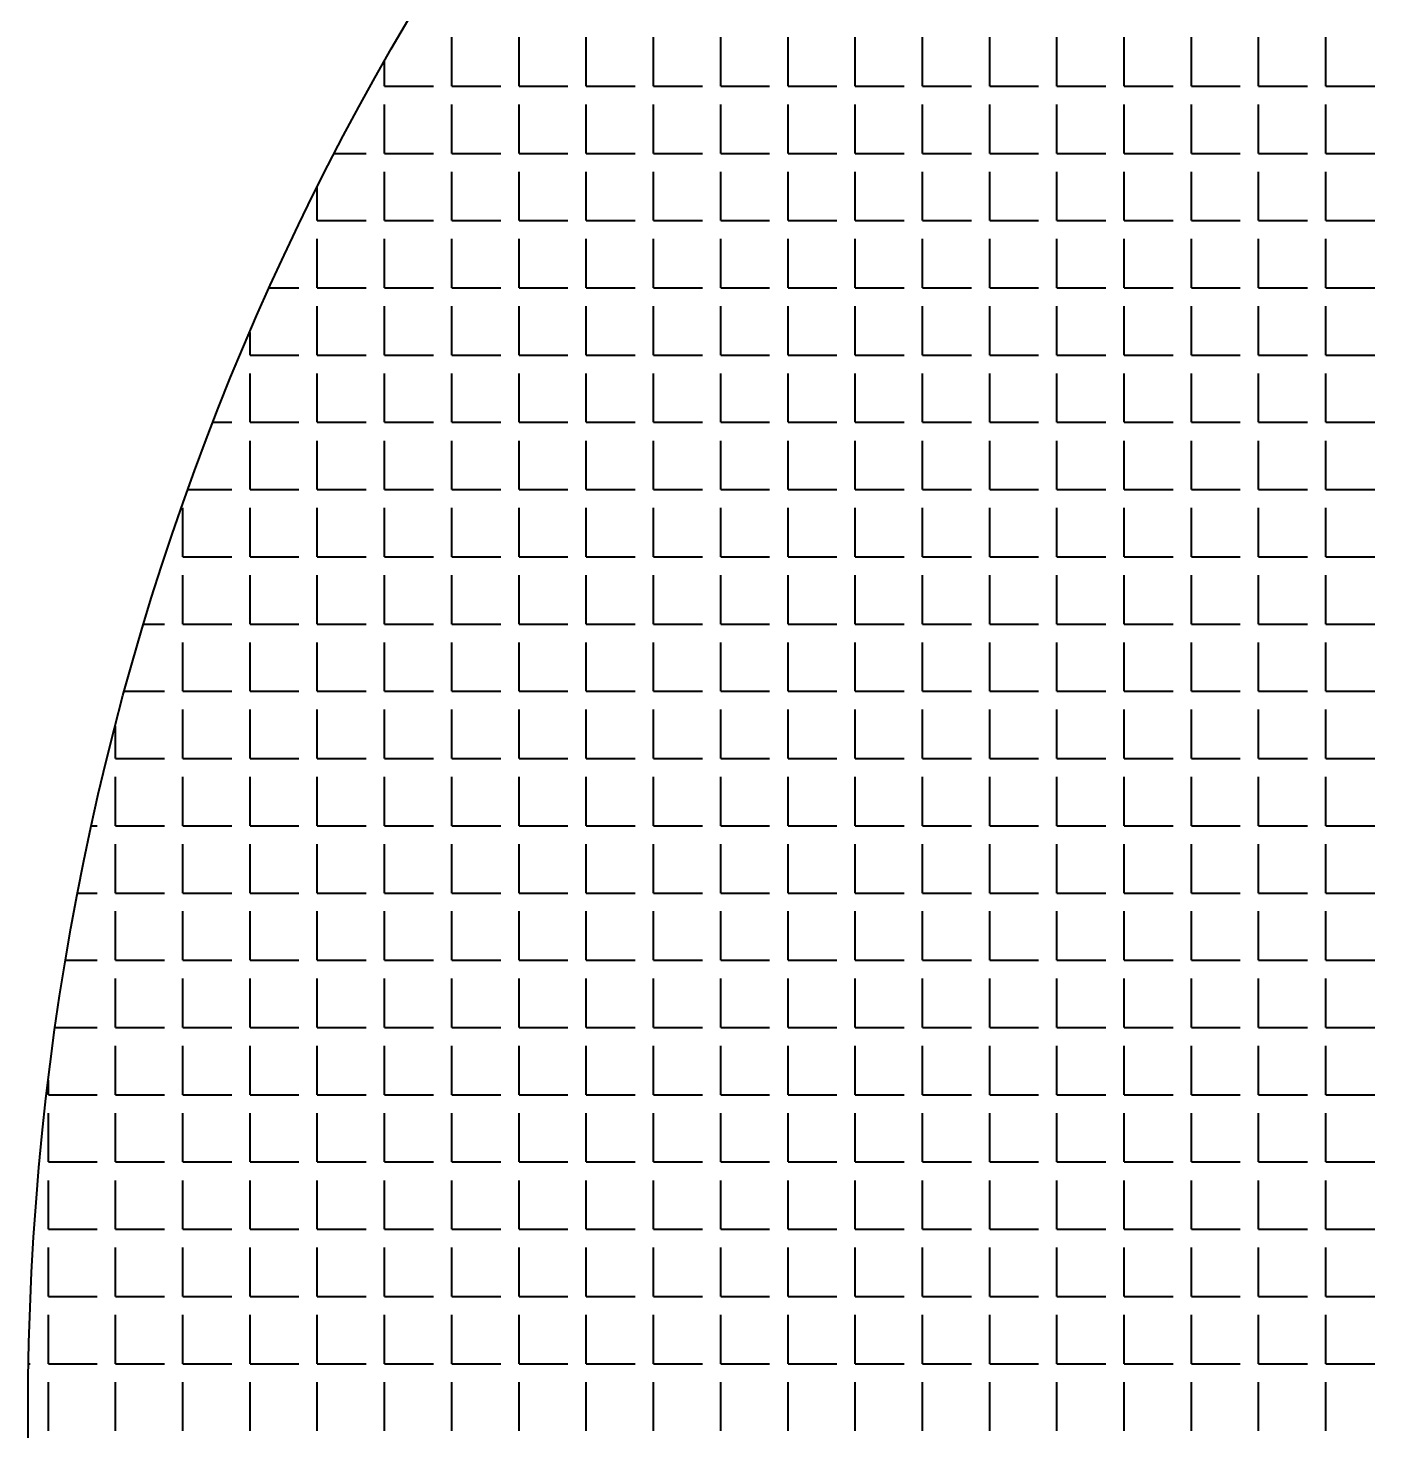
# Model space of a CAD drawing. Header units: millimetres. Extents: x 895788 to 1136524, y -21936 to 400945.
# Drawn here: x 929086.44 to 929103.05, y 271163.89 to 271181.07 of the extents above; entities that cross this region are included whole.
import ezdxf

# ---------------------------------------------------------------- set-up
doc = ezdxf.new("R2010")
doc.units = ezdxf.units.MM
doc.layers.add('GRANIT', color=10, linetype='Continuous', lineweight=30)

msp = doc.modelspace()

# ---------------------------------------------------------------- linework, layer by layer
at = {"layer": 'GRANIT', "color": 0, "linetype": 'Continuous', "lineweight": 40}
for p, q in [((929091.631, 271180.358), (929091.631, 271180.956)), ((929092.455, 271180.358), (929092.455, 271180.956)), ((929093.278, 271180.358), (929093.278, 271180.956)), ((929094.102, 271180.358), (929094.102, 271180.956)), ((929094.925, 271180.358), (929094.925, 271180.956)), ((929095.749, 271180.358), (929095.749, 271180.956)), ((929096.572, 271180.358), (929096.572, 271180.956)), ((929097.396, 271180.358), (929097.396, 271180.956)), ((929098.219, 271180.358), (929098.219, 271180.956)), ((929099.043, 271180.358), (929099.043, 271180.956)), ((929099.866, 271180.358), (929099.866, 271180.956)), ((929100.69, 271180.358), (929100.69, 271180.956)), ((929101.513, 271180.358), (929101.513, 271180.956)), ((929102.337, 271180.358), (929102.337, 271180.956)), ((929090.807, 271180.358), (929090.807, 271180.659)), ((929090.807, 271180.358), (929091.406, 271180.358)), ((929091.631, 271180.358), (929092.23, 271180.358)), ((929092.455, 271180.358), (929093.053, 271180.358)), ((929093.278, 271180.358), (929093.877, 271180.358)), ((929094.102, 271180.358), (929094.701, 271180.358)), ((929094.925, 271180.358), (929095.524, 271180.358)), ((929095.749, 271180.358), (929096.348, 271180.358)), ((929096.572, 271180.358), (929097.171, 271180.358)), ((929097.396, 271180.358), (929097.995, 271180.358)), ((929098.219, 271180.358), (929098.818, 271180.358)), ((929099.043, 271180.358), (929099.642, 271180.358)), ((929099.866, 271180.358), (929100.465, 271180.358)), ((929100.69, 271180.358), (929101.289, 271180.358)), ((929101.513, 271180.358), (929102.112, 271180.358)), ((929102.337, 271180.358), (929102.936, 271180.358)), ((929090.807, 271179.534), (929090.807, 271180.133)), ((929091.631, 271179.534), (929091.631, 271180.133)), ((929092.455, 271179.534), (929092.455, 271180.133)), ((929093.278, 271179.534), (929093.278, 271180.133)), ((929094.102, 271179.534), (929094.102, 271180.133)), ((929094.925, 271179.534), (929094.925, 271180.133)), ((929095.749, 271179.534), (929095.749, 271180.133)), ((929096.572, 271179.534), (929096.572, 271180.133)), ((929097.396, 271179.534), (929097.396, 271180.133)), ((929098.219, 271179.534), (929098.219, 271180.133)), ((929099.043, 271179.534), (929099.043, 271180.133)), ((929099.866, 271179.534), (929099.866, 271180.133)), ((929100.69, 271179.534), (929100.69, 271180.133)), ((929101.513, 271179.534), (929101.513, 271180.133)), ((929102.337, 271179.534), (929102.337, 271180.133)), ((929090.198, 271179.534), (929090.583, 271179.534)), ((929090.807, 271179.534), (929091.406, 271179.534)), ((929091.631, 271179.534), (929092.23, 271179.534)), ((929092.455, 271179.534), (929093.053, 271179.534)), ((929093.278, 271179.534), (929093.877, 271179.534)), ((929094.102, 271179.534), (929094.701, 271179.534)), ((929094.925, 271179.534), (929095.524, 271179.534)), ((929095.749, 271179.534), (929096.348, 271179.534)), ((929096.572, 271179.534), (929097.171, 271179.534)), ((929097.396, 271179.534), (929097.995, 271179.534)), ((929098.219, 271179.534), (929098.818, 271179.534)), ((929099.043, 271179.534), (929099.642, 271179.534)), ((929099.866, 271179.534), (929100.465, 271179.534)), ((929100.69, 271179.534), (929101.289, 271179.534)), ((929101.513, 271179.534), (929102.112, 271179.534)), ((929102.337, 271179.534), (929102.936, 271179.534)), ((929090.807, 271178.71), (929090.807, 271179.309)), ((929091.631, 271178.71), (929091.631, 271179.309)), ((929092.455, 271178.71), (929092.455, 271179.309)), ((929093.278, 271178.71), (929093.278, 271179.309)), ((929094.102, 271178.71), (929094.102, 271179.309)), ((929094.925, 271178.71), (929094.925, 271179.309)), ((929095.749, 271178.71), (929095.749, 271179.309)), ((929096.572, 271178.71), (929096.572, 271179.309)), ((929097.396, 271178.71), (929097.396, 271179.309)), ((929098.219, 271178.71), (929098.219, 271179.309)), ((929099.043, 271178.71), (929099.043, 271179.309)), ((929099.866, 271178.71), (929099.866, 271179.309)), ((929100.69, 271178.71), (929100.69, 271179.309)), ((929101.513, 271178.71), (929101.513, 271179.309)), ((929102.337, 271178.71), (929102.337, 271179.309)), ((929089.984, 271178.71), (929089.984, 271179.114)), ((929089.984, 271178.71), (929090.583, 271178.71)), ((929090.807, 271178.71), (929091.406, 271178.71)), ((929091.631, 271178.71), (929092.23, 271178.71)), ((929092.455, 271178.71), (929093.053, 271178.71)), ((929093.278, 271178.71), (929093.877, 271178.71)), ((929094.102, 271178.71), (929094.701, 271178.71)), ((929094.925, 271178.71), (929095.524, 271178.71)), ((929095.749, 271178.71), (929096.348, 271178.71)), ((929096.572, 271178.71), (929097.171, 271178.71)), ((929097.396, 271178.71), (929097.995, 271178.71)), ((929098.219, 271178.71), (929098.818, 271178.71)), ((929099.043, 271178.71), (929099.642, 271178.71)), ((929099.866, 271178.71), (929100.465, 271178.71)), ((929100.69, 271178.71), (929101.289, 271178.71)), ((929101.513, 271178.71), (929102.112, 271178.71)), ((929102.337, 271178.71), (929102.936, 271178.71)), ((929089.984, 271177.887), (929089.984, 271178.486)), ((929090.807, 271177.887), (929090.807, 271178.486)), ((929091.631, 271177.887), (929091.631, 271178.486)), ((929092.455, 271177.887), (929092.455, 271178.486)), ((929093.278, 271177.887), (929093.278, 271178.486)), ((929094.102, 271177.887), (929094.102, 271178.486)), ((929094.925, 271177.887), (929094.925, 271178.486)), ((929095.749, 271177.887), (929095.749, 271178.486)), ((929096.572, 271177.887), (929096.572, 271178.486)), ((929097.396, 271177.887), (929097.396, 271178.486)), ((929098.219, 271177.887), (929098.219, 271178.486)), ((929099.043, 271177.887), (929099.043, 271178.486)), ((929099.866, 271177.887), (929099.866, 271178.486)), ((929100.69, 271177.887), (929100.69, 271178.486)), ((929101.513, 271177.887), (929101.513, 271178.486)), ((929102.337, 271177.887), (929102.337, 271178.486)), ((929089.401, 271177.887), (929089.759, 271177.887)), ((929089.984, 271177.887), (929090.583, 271177.887)), ((929090.807, 271177.887), (929091.406, 271177.887)), ((929091.631, 271177.887), (929092.23, 271177.887)), ((929092.455, 271177.887), (929093.053, 271177.887)), ((929093.278, 271177.887), (929093.877, 271177.887)), ((929094.102, 271177.887), (929094.701, 271177.887)), ((929094.925, 271177.887), (929095.524, 271177.887)), ((929095.749, 271177.887), (929096.348, 271177.887)), ((929096.572, 271177.887), (929097.171, 271177.887)), ((929097.396, 271177.887), (929097.995, 271177.887)), ((929098.219, 271177.887), (929098.818, 271177.887)), ((929099.043, 271177.887), (929099.642, 271177.887)), ((929099.866, 271177.887), (929100.465, 271177.887)), ((929100.69, 271177.887), (929101.289, 271177.887)), ((929101.513, 271177.887), (929102.112, 271177.887)), ((929102.337, 271177.887), (929102.936, 271177.887)), ((929089.984, 271177.063), (929089.984, 271177.662)), ((929090.807, 271177.063), (929090.807, 271177.662)), ((929091.631, 271177.063), (929091.631, 271177.662)), ((929092.455, 271177.063), (929092.455, 271177.662)), ((929093.278, 271177.063), (929093.278, 271177.662)), ((929094.102, 271177.063), (929094.102, 271177.662)), ((929094.925, 271177.063), (929094.925, 271177.662)), ((929095.749, 271177.063), (929095.749, 271177.662)), ((929096.572, 271177.063), (929096.572, 271177.662)), ((929097.396, 271177.063), (929097.396, 271177.662)), ((929098.219, 271177.063), (929098.219, 271177.662)), ((929099.043, 271177.063), (929099.043, 271177.662)), ((929099.866, 271177.063), (929099.866, 271177.662)), ((929100.69, 271177.063), (929100.69, 271177.662)), ((929101.513, 271177.063), (929101.513, 271177.662)), ((929102.337, 271177.063), (929102.337, 271177.662)), ((929089.16, 271177.063), (929089.16, 271177.339)), ((929089.16, 271177.063), (929089.759, 271177.063)), ((929089.984, 271177.063), (929090.583, 271177.063)), ((929090.807, 271177.063), (929091.406, 271177.063)), ((929091.631, 271177.063), (929092.23, 271177.063)), ((929092.455, 271177.063), (929093.053, 271177.063)), ((929093.278, 271177.063), (929093.877, 271177.063)), ((929094.102, 271177.063), (929094.701, 271177.063)), ((929094.925, 271177.063), (929095.524, 271177.063)), ((929095.749, 271177.063), (929096.348, 271177.063)), ((929096.572, 271177.063), (929097.171, 271177.063)), ((929097.396, 271177.063), (929097.995, 271177.063)), ((929098.219, 271177.063), (929098.818, 271177.063)), ((929099.043, 271177.063), (929099.642, 271177.063)), ((929099.866, 271177.063), (929100.465, 271177.063)), ((929100.69, 271177.063), (929101.289, 271177.063)), ((929101.513, 271177.063), (929102.112, 271177.063)), ((929102.337, 271177.063), (929102.936, 271177.063)), ((929089.16, 271176.24), (929089.16, 271176.839)), ((929089.984, 271176.24), (929089.984, 271176.839)), ((929090.807, 271176.24), (929090.807, 271176.839)), ((929091.631, 271176.24), (929091.631, 271176.839)), ((929092.455, 271176.24), (929092.455, 271176.839)), ((929093.278, 271176.24), (929093.278, 271176.839)), ((929094.102, 271176.24), (929094.102, 271176.839)), ((929094.925, 271176.24), (929094.925, 271176.839)), ((929095.749, 271176.24), (929095.749, 271176.839)), ((929096.572, 271176.24), (929096.572, 271176.839)), ((929097.396, 271176.24), (929097.396, 271176.839)), ((929098.219, 271176.24), (929098.219, 271176.839)), ((929099.043, 271176.24), (929099.043, 271176.839)), ((929099.866, 271176.24), (929099.866, 271176.839)), ((929100.69, 271176.24), (929100.69, 271176.839)), ((929101.513, 271176.24), (929101.513, 271176.839)), ((929102.337, 271176.24), (929102.337, 271176.839)), ((929088.712, 271176.24), (929088.936, 271176.24)), ((929089.16, 271176.24), (929089.759, 271176.24)), ((929089.984, 271176.24), (929090.583, 271176.24)), ((929090.807, 271176.24), (929091.406, 271176.24)), ((929091.631, 271176.24), (929092.23, 271176.24)), ((929092.455, 271176.24), (929093.053, 271176.24)), ((929093.278, 271176.24), (929093.877, 271176.24)), ((929094.102, 271176.24), (929094.701, 271176.24)), ((929094.925, 271176.24), (929095.524, 271176.24)), ((929095.749, 271176.24), (929096.348, 271176.24)), ((929096.572, 271176.24), (929097.171, 271176.24)), ((929097.396, 271176.24), (929097.995, 271176.24)), ((929098.219, 271176.24), (929098.818, 271176.24)), ((929099.043, 271176.24), (929099.642, 271176.24)), ((929099.866, 271176.24), (929100.465, 271176.24)), ((929100.69, 271176.24), (929101.289, 271176.24)), ((929101.513, 271176.24), (929102.112, 271176.24)), ((929102.337, 271176.24), (929102.936, 271176.24)), ((929089.16, 271175.416), (929089.16, 271176.015)), ((929089.984, 271175.416), (929089.984, 271176.015)), ((929090.807, 271175.416), (929090.807, 271176.015)), ((929091.631, 271175.416), (929091.631, 271176.015)), ((929092.455, 271175.416), (929092.455, 271176.015)), ((929093.278, 271175.416), (929093.278, 271176.015)), ((929094.102, 271175.416), (929094.102, 271176.015)), ((929094.925, 271175.416), (929094.925, 271176.015)), ((929095.749, 271175.416), (929095.749, 271176.015)), ((929096.572, 271175.416), (929096.572, 271176.015)), ((929097.396, 271175.416), (929097.396, 271176.015)), ((929098.219, 271175.416), (929098.219, 271176.015)), ((929099.043, 271175.416), (929099.043, 271176.015)), ((929099.866, 271175.416), (929099.866, 271176.015)), ((929100.69, 271175.416), (929100.69, 271176.015)), ((929101.513, 271175.416), (929101.513, 271176.015)), ((929102.337, 271175.416), (929102.337, 271176.015)), ((929088.405, 271175.416), (929088.936, 271175.416)), ((929089.16, 271175.416), (929089.759, 271175.416)), ((929089.984, 271175.416), (929090.583, 271175.416)), ((929090.807, 271175.416), (929091.406, 271175.416)), ((929091.631, 271175.416), (929092.23, 271175.416)), ((929092.455, 271175.416), (929093.053, 271175.416)), ((929093.278, 271175.416), (929093.877, 271175.416)), ((929094.102, 271175.416), (929094.701, 271175.416)), ((929094.925, 271175.416), (929095.524, 271175.416)), ((929095.749, 271175.416), (929096.348, 271175.416)), ((929096.572, 271175.416), (929097.171, 271175.416)), ((929097.396, 271175.416), (929097.995, 271175.416)), ((929098.219, 271175.416), (929098.818, 271175.416)), ((929099.043, 271175.416), (929099.642, 271175.416)), ((929099.866, 271175.416), (929100.465, 271175.416)), ((929100.69, 271175.416), (929101.289, 271175.416)), ((929101.513, 271175.416), (929102.112, 271175.416)), ((929102.337, 271175.416), (929102.936, 271175.416)), ((929088.337, 271174.593), (929088.337, 271175.192)), ((929089.16, 271174.593), (929089.16, 271175.192)), ((929089.984, 271174.593), (929089.984, 271175.192)), ((929090.807, 271174.593), (929090.807, 271175.192)), ((929091.631, 271174.593), (929091.631, 271175.192)), ((929092.455, 271174.593), (929092.455, 271175.192)), ((929093.278, 271174.593), (929093.278, 271175.192)), ((929094.102, 271174.593), (929094.102, 271175.192)), ((929094.925, 271174.593), (929094.925, 271175.192)), ((929095.749, 271174.593), (929095.749, 271175.192)), ((929096.572, 271174.593), (929096.572, 271175.192)), ((929097.396, 271174.593), (929097.396, 271175.192)), ((929098.219, 271174.593), (929098.219, 271175.192)), ((929099.043, 271174.593), (929099.043, 271175.192)), ((929099.866, 271174.593), (929099.866, 271175.192)), ((929100.69, 271174.593), (929100.69, 271175.192)), ((929101.513, 271174.593), (929101.513, 271175.192)), ((929102.337, 271174.593), (929102.337, 271175.192)), ((929088.337, 271174.593), (929088.936, 271174.593)), ((929089.16, 271174.593), (929089.759, 271174.593)), ((929089.984, 271174.593), (929090.583, 271174.593)), ((929090.807, 271174.593), (929091.406, 271174.593)), ((929091.631, 271174.593), (929092.23, 271174.593)), ((929092.455, 271174.593), (929093.053, 271174.593)), ((929093.278, 271174.593), (929093.877, 271174.593)), ((929094.102, 271174.593), (929094.701, 271174.593)), ((929094.925, 271174.593), (929095.524, 271174.593)), ((929095.749, 271174.593), (929096.348, 271174.593)), ((929096.572, 271174.593), (929097.171, 271174.593)), ((929097.396, 271174.593), (929097.995, 271174.593)), ((929098.219, 271174.593), (929098.818, 271174.593)), ((929099.043, 271174.593), (929099.642, 271174.593)), ((929099.866, 271174.593), (929100.465, 271174.593)), ((929100.69, 271174.593), (929101.289, 271174.593)), ((929101.513, 271174.593), (929102.112, 271174.593)), ((929102.337, 271174.593), (929102.936, 271174.593)), ((929088.337, 271173.769), (929088.337, 271174.368)), ((929089.16, 271173.769), (929089.16, 271174.368)), ((929089.984, 271173.769), (929089.984, 271174.368)), ((929090.807, 271173.769), (929090.807, 271174.368)), ((929091.631, 271173.769), (929091.631, 271174.368)), ((929092.455, 271173.769), (929092.455, 271174.368)), ((929093.278, 271173.769), (929093.278, 271174.368)), ((929094.102, 271173.769), (929094.102, 271174.368)), ((929094.925, 271173.769), (929094.925, 271174.368)), ((929095.749, 271173.769), (929095.749, 271174.368)), ((929096.572, 271173.769), (929096.572, 271174.368)), ((929097.396, 271173.769), (929097.396, 271174.368)), ((929098.219, 271173.769), (929098.219, 271174.368)), ((929099.043, 271173.769), (929099.043, 271174.368)), ((929099.866, 271173.769), (929099.866, 271174.368)), ((929100.69, 271173.769), (929100.69, 271174.368)), ((929101.513, 271173.769), (929101.513, 271174.368)), ((929102.337, 271173.769), (929102.337, 271174.368)), ((929087.863, 271173.769), (929088.112, 271173.769)), ((929088.337, 271173.769), (929088.936, 271173.769)), ((929089.16, 271173.769), (929089.759, 271173.769)), ((929089.984, 271173.769), (929090.583, 271173.769)), ((929090.807, 271173.769), (929091.406, 271173.769)), ((929091.631, 271173.769), (929092.23, 271173.769)), ((929092.455, 271173.769), (929093.053, 271173.769)), ((929093.278, 271173.769), (929093.877, 271173.769)), ((929094.102, 271173.769), (929094.701, 271173.769)), ((929094.925, 271173.769), (929095.524, 271173.769)), ((929095.749, 271173.769), (929096.348, 271173.769)), ((929096.572, 271173.769), (929097.171, 271173.769)), ((929097.396, 271173.769), (929097.995, 271173.769)), ((929098.219, 271173.769), (929098.818, 271173.769)), ((929099.043, 271173.769), (929099.642, 271173.769)), ((929099.866, 271173.769), (929100.465, 271173.769)), ((929100.69, 271173.769), (929101.289, 271173.769)), ((929101.513, 271173.769), (929102.112, 271173.769)), ((929102.337, 271173.769), (929102.936, 271173.769)), ((929088.337, 271172.946), (929088.337, 271173.545)), ((929089.16, 271172.946), (929089.16, 271173.545)), ((929089.984, 271172.946), (929089.984, 271173.545)), ((929090.807, 271172.946), (929090.807, 271173.545)), ((929091.631, 271172.946), (929091.631, 271173.545)), ((929092.455, 271172.946), (929092.455, 271173.545)), ((929093.278, 271172.946), (929093.278, 271173.545)), ((929094.102, 271172.946), (929094.102, 271173.545)), ((929094.925, 271172.946), (929094.925, 271173.545)), ((929095.749, 271172.946), (929095.749, 271173.545)), ((929096.572, 271172.946), (929096.572, 271173.545)), ((929097.396, 271172.946), (929097.396, 271173.545)), ((929098.219, 271172.946), (929098.219, 271173.545)), ((929099.043, 271172.946), (929099.043, 271173.545)), ((929099.866, 271172.946), (929099.866, 271173.545)), ((929100.69, 271172.946), (929100.69, 271173.545)), ((929101.513, 271172.946), (929101.513, 271173.545)), ((929102.337, 271172.946), (929102.337, 271173.545)), ((929087.627, 271172.946), (929088.112, 271172.946)), ((929088.337, 271172.946), (929088.936, 271172.946)), ((929089.16, 271172.946), (929089.759, 271172.946)), ((929089.984, 271172.946), (929090.583, 271172.946)), ((929090.807, 271172.946), (929091.406, 271172.946)), ((929091.631, 271172.946), (929092.23, 271172.946)), ((929092.455, 271172.946), (929093.053, 271172.946)), ((929093.278, 271172.946), (929093.877, 271172.946)), ((929094.102, 271172.946), (929094.701, 271172.946)), ((929094.925, 271172.946), (929095.524, 271172.946)), ((929095.749, 271172.946), (929096.348, 271172.946)), ((929096.572, 271172.946), (929097.171, 271172.946)), ((929097.396, 271172.946), (929097.995, 271172.946)), ((929098.219, 271172.946), (929098.818, 271172.946)), ((929099.043, 271172.946), (929099.642, 271172.946)), ((929099.866, 271172.946), (929100.465, 271172.946)), ((929100.69, 271172.946), (929101.289, 271172.946)), ((929101.513, 271172.946), (929102.112, 271172.946)), ((929102.337, 271172.946), (929102.936, 271172.946)), ((929088.337, 271172.122), (929088.337, 271172.721)), ((929089.16, 271172.122), (929089.16, 271172.721)), ((929089.984, 271172.122), (929089.984, 271172.721)), ((929090.807, 271172.122), (929090.807, 271172.721)), ((929091.631, 271172.122), (929091.631, 271172.721)), ((929092.455, 271172.122), (929092.455, 271172.721)), ((929093.278, 271172.122), (929093.278, 271172.721)), ((929094.102, 271172.122), (929094.102, 271172.721)), ((929094.925, 271172.122), (929094.925, 271172.721)), ((929095.749, 271172.122), (929095.749, 271172.721)), ((929096.572, 271172.122), (929096.572, 271172.721)), ((929097.396, 271172.122), (929097.396, 271172.721)), ((929098.219, 271172.122), (929098.219, 271172.721)), ((929099.043, 271172.122), (929099.043, 271172.721)), ((929099.866, 271172.122), (929099.866, 271172.721)), ((929100.69, 271172.122), (929100.69, 271172.721)), ((929101.513, 271172.122), (929101.513, 271172.721)), ((929102.337, 271172.122), (929102.337, 271172.721)), ((929087.513, 271172.122), (929087.513, 271172.52)), ((929087.513, 271172.122), (929088.112, 271172.122)), ((929088.337, 271172.122), (929088.936, 271172.122)), ((929089.16, 271172.122), (929089.759, 271172.122)), ((929089.984, 271172.122), (929090.583, 271172.122)), ((929090.807, 271172.122), (929091.406, 271172.122)), ((929091.631, 271172.122), (929092.23, 271172.122)), ((929092.455, 271172.122), (929093.053, 271172.122)), ((929093.278, 271172.122), (929093.877, 271172.122)), ((929094.102, 271172.122), (929094.701, 271172.122)), ((929094.925, 271172.122), (929095.524, 271172.122)), ((929095.749, 271172.122), (929096.348, 271172.122)), ((929096.572, 271172.122), (929097.171, 271172.122)), ((929097.396, 271172.122), (929097.995, 271172.122)), ((929098.219, 271172.122), (929098.818, 271172.122)), ((929099.043, 271172.122), (929099.642, 271172.122)), ((929099.866, 271172.122), (929100.465, 271172.122)), ((929100.69, 271172.122), (929101.289, 271172.122)), ((929101.513, 271172.122), (929102.112, 271172.122)), ((929102.337, 271172.122), (929102.936, 271172.122)), ((929087.513, 271171.299), (929087.513, 271171.898)), ((929088.337, 271171.299), (929088.337, 271171.898)), ((929089.16, 271171.299), (929089.16, 271171.898)), ((929089.984, 271171.299), (929089.984, 271171.898)), ((929090.807, 271171.299), (929090.807, 271171.898)), ((929091.631, 271171.299), (929091.631, 271171.898)), ((929092.455, 271171.299), (929092.455, 271171.898)), ((929093.278, 271171.299), (929093.278, 271171.898)), ((929094.102, 271171.299), (929094.102, 271171.898)), ((929094.925, 271171.299), (929094.925, 271171.898)), ((929095.749, 271171.299), (929095.749, 271171.898)), ((929096.572, 271171.299), (929096.572, 271171.898)), ((929097.396, 271171.299), (929097.396, 271171.898)), ((929098.219, 271171.299), (929098.219, 271171.898)), ((929099.043, 271171.299), (929099.043, 271171.898)), ((929099.866, 271171.299), (929099.866, 271171.898)), ((929100.69, 271171.299), (929100.69, 271171.898)), ((929101.513, 271171.299), (929101.513, 271171.898)), ((929102.337, 271171.299), (929102.337, 271171.898)), ((929087.221, 271171.299), (929087.289, 271171.299)), ((929087.513, 271171.299), (929088.112, 271171.299)), ((929088.337, 271171.299), (929088.936, 271171.299)), ((929089.16, 271171.299), (929089.759, 271171.299)), ((929089.984, 271171.299), (929090.583, 271171.299)), ((929090.807, 271171.299), (929091.406, 271171.299)), ((929091.631, 271171.299), (929092.23, 271171.299)), ((929092.455, 271171.299), (929093.053, 271171.299)), ((929093.278, 271171.299), (929093.877, 271171.299)), ((929094.102, 271171.299), (929094.701, 271171.299)), ((929094.925, 271171.299), (929095.524, 271171.299)), ((929095.749, 271171.299), (929096.348, 271171.299)), ((929096.572, 271171.299), (929097.171, 271171.299)), ((929097.396, 271171.299), (929097.995, 271171.299)), ((929098.219, 271171.299), (929098.818, 271171.299)), ((929099.043, 271171.299), (929099.642, 271171.299)), ((929099.866, 271171.299), (929100.465, 271171.299)), ((929100.69, 271171.299), (929101.289, 271171.299)), ((929101.513, 271171.299), (929102.112, 271171.299)), ((929102.337, 271171.299), (929102.936, 271171.299)), ((929087.513, 271170.475), (929087.513, 271171.074)), ((929088.337, 271170.475), (929088.337, 271171.074)), ((929089.16, 271170.475), (929089.16, 271171.074)), ((929089.984, 271170.475), (929089.984, 271171.074)), ((929090.807, 271170.475), (929090.807, 271171.074)), ((929091.631, 271170.475), (929091.631, 271171.074)), ((929092.455, 271170.475), (929092.455, 271171.074)), ((929093.278, 271170.475), (929093.278, 271171.074)), ((929094.102, 271170.475), (929094.102, 271171.074)), ((929094.925, 271170.475), (929094.925, 271171.074)), ((929095.749, 271170.475), (929095.749, 271171.074)), ((929096.572, 271170.475), (929096.572, 271171.074)), ((929097.396, 271170.475), (929097.396, 271171.074)), ((929098.219, 271170.475), (929098.219, 271171.074)), ((929099.043, 271170.475), (929099.043, 271171.074)), ((929099.866, 271170.475), (929099.866, 271171.074)), ((929100.69, 271170.475), (929100.69, 271171.074)), ((929101.513, 271170.475), (929101.513, 271171.074)), ((929102.337, 271170.475), (929102.337, 271171.074)), ((929087.051, 271170.475), (929087.289, 271170.475)), ((929087.513, 271170.475), (929088.112, 271170.475)), ((929088.337, 271170.475), (929088.936, 271170.475)), ((929089.16, 271170.475), (929089.759, 271170.475)), ((929089.984, 271170.475), (929090.583, 271170.475)), ((929090.807, 271170.475), (929091.406, 271170.475)), ((929091.631, 271170.475), (929092.23, 271170.475)), ((929092.455, 271170.475), (929093.053, 271170.475)), ((929093.278, 271170.475), (929093.877, 271170.475)), ((929094.102, 271170.475), (929094.701, 271170.475)), ((929094.925, 271170.475), (929095.524, 271170.475)), ((929095.749, 271170.475), (929096.348, 271170.475)), ((929096.572, 271170.475), (929097.171, 271170.475)), ((929097.396, 271170.475), (929097.995, 271170.475)), ((929098.219, 271170.475), (929098.818, 271170.475)), ((929099.043, 271170.475), (929099.642, 271170.475)), ((929099.866, 271170.475), (929100.465, 271170.475)), ((929100.69, 271170.475), (929101.289, 271170.475)), ((929101.513, 271170.475), (929102.112, 271170.475)), ((929102.337, 271170.475), (929102.936, 271170.475)), ((929087.513, 271169.652), (929087.513, 271170.251)), ((929088.337, 271169.652), (929088.337, 271170.251)), ((929089.16, 271169.652), (929089.16, 271170.251)), ((929089.984, 271169.652), (929089.984, 271170.251)), ((929090.807, 271169.652), (929090.807, 271170.251)), ((929091.631, 271169.652), (929091.631, 271170.251)), ((929092.455, 271169.652), (929092.455, 271170.251)), ((929093.278, 271169.652), (929093.278, 271170.251)), ((929094.102, 271169.652), (929094.102, 271170.251)), ((929094.925, 271169.652), (929094.925, 271170.251)), ((929095.749, 271169.652), (929095.749, 271170.251)), ((929096.572, 271169.652), (929096.572, 271170.251)), ((929097.396, 271169.652), (929097.396, 271170.251)), ((929098.219, 271169.652), (929098.219, 271170.251)), ((929099.043, 271169.652), (929099.043, 271170.251)), ((929099.866, 271169.652), (929099.866, 271170.251)), ((929100.69, 271169.652), (929100.69, 271170.251)), ((929101.513, 271169.652), (929101.513, 271170.251)), ((929102.337, 271169.652), (929102.337, 271170.251)), ((929086.903, 271169.652), (929087.289, 271169.652)), ((929087.513, 271169.652), (929088.112, 271169.652)), ((929088.337, 271169.652), (929088.936, 271169.652)), ((929089.16, 271169.652), (929089.759, 271169.652)), ((929089.984, 271169.652), (929090.583, 271169.652)), ((929090.807, 271169.652), (929091.406, 271169.652)), ((929091.631, 271169.652), (929092.23, 271169.652)), ((929092.455, 271169.652), (929093.053, 271169.652)), ((929093.278, 271169.652), (929093.877, 271169.652)), ((929094.102, 271169.652), (929094.701, 271169.652)), ((929094.925, 271169.652), (929095.524, 271169.652)), ((929095.749, 271169.652), (929096.348, 271169.652)), ((929096.572, 271169.652), (929097.171, 271169.652)), ((929097.396, 271169.652), (929097.995, 271169.652)), ((929098.219, 271169.652), (929098.818, 271169.652)), ((929099.043, 271169.652), (929099.642, 271169.652)), ((929099.866, 271169.652), (929100.465, 271169.652)), ((929100.69, 271169.652), (929101.289, 271169.652)), ((929101.513, 271169.652), (929102.112, 271169.652)), ((929102.337, 271169.652), (929102.936, 271169.652)), ((929087.513, 271168.828), (929087.513, 271169.427)), ((929088.337, 271168.828), (929088.337, 271169.427)), ((929089.16, 271168.828), (929089.16, 271169.427)), ((929089.984, 271168.828), (929089.984, 271169.427)), ((929090.807, 271168.828), (929090.807, 271169.427)), ((929091.631, 271168.828), (929091.631, 271169.427)), ((929092.455, 271168.828), (929092.455, 271169.427)), ((929093.278, 271168.828), (929093.278, 271169.427)), ((929094.102, 271168.828), (929094.102, 271169.427)), ((929094.925, 271168.828), (929094.925, 271169.427)), ((929095.749, 271168.828), (929095.749, 271169.427)), ((929096.572, 271168.828), (929096.572, 271169.427)), ((929097.396, 271168.828), (929097.396, 271169.427)), ((929098.219, 271168.828), (929098.219, 271169.427)), ((929099.043, 271168.828), (929099.043, 271169.427)), ((929099.866, 271168.828), (929099.866, 271169.427)), ((929100.69, 271168.828), (929100.69, 271169.427)), ((929101.513, 271168.828), (929101.513, 271169.427)), ((929102.337, 271168.828), (929102.337, 271169.427)), ((929086.775, 271168.828), (929087.289, 271168.828)), ((929087.513, 271168.828), (929088.112, 271168.828)), ((929088.337, 271168.828), (929088.936, 271168.828)), ((929089.16, 271168.828), (929089.759, 271168.828)), ((929089.984, 271168.828), (929090.583, 271168.828)), ((929090.807, 271168.828), (929091.406, 271168.828)), ((929091.631, 271168.828), (929092.23, 271168.828)), ((929092.455, 271168.828), (929093.053, 271168.828)), ((929093.278, 271168.828), (929093.877, 271168.828)), ((929094.102, 271168.828), (929094.701, 271168.828)), ((929094.925, 271168.828), (929095.524, 271168.828)), ((929095.749, 271168.828), (929096.348, 271168.828)), ((929096.572, 271168.828), (929097.171, 271168.828)), ((929097.396, 271168.828), (929097.995, 271168.828)), ((929098.219, 271168.828), (929098.818, 271168.828)), ((929099.043, 271168.828), (929099.642, 271168.828)), ((929099.866, 271168.828), (929100.465, 271168.828)), ((929100.69, 271168.828), (929101.289, 271168.828)), ((929101.513, 271168.828), (929102.112, 271168.828)), ((929102.337, 271168.828), (929102.936, 271168.828)), ((929087.513, 271168.005), (929087.513, 271168.604)), ((929088.337, 271168.005), (929088.337, 271168.604)), ((929089.16, 271168.005), (929089.16, 271168.604)), ((929089.984, 271168.005), (929089.984, 271168.604)), ((929090.807, 271168.005), (929090.807, 271168.604)), ((929091.631, 271168.005), (929091.631, 271168.604)), ((929092.455, 271168.005), (929092.455, 271168.604)), ((929093.278, 271168.005), (929093.278, 271168.604)), ((929094.102, 271168.005), (929094.102, 271168.604)), ((929094.925, 271168.005), (929094.925, 271168.604)), ((929095.749, 271168.005), (929095.749, 271168.604)), ((929096.572, 271168.005), (929096.572, 271168.604)), ((929097.396, 271168.005), (929097.396, 271168.604)), ((929098.219, 271168.005), (929098.219, 271168.604)), ((929099.043, 271168.005), (929099.043, 271168.604)), ((929099.866, 271168.005), (929099.866, 271168.604)), ((929100.69, 271168.005), (929100.69, 271168.604)), ((929101.513, 271168.005), (929101.513, 271168.604)), ((929102.337, 271168.005), (929102.337, 271168.604)), ((929086.69, 271168.005), (929086.69, 271168.182)), ((929086.69, 271168.005), (929087.289, 271168.005)), ((929087.513, 271168.005), (929088.112, 271168.005)), ((929088.337, 271168.005), (929088.936, 271168.005)), ((929089.16, 271168.005), (929089.759, 271168.005)), ((929089.984, 271168.005), (929090.583, 271168.005)), ((929090.807, 271168.005), (929091.406, 271168.005)), ((929091.631, 271168.005), (929092.23, 271168.005)), ((929092.455, 271168.005), (929093.053, 271168.005)), ((929093.278, 271168.005), (929093.877, 271168.005)), ((929094.102, 271168.005), (929094.701, 271168.005)), ((929094.925, 271168.005), (929095.524, 271168.005)), ((929095.749, 271168.005), (929096.348, 271168.005)), ((929096.572, 271168.005), (929097.171, 271168.005)), ((929097.396, 271168.005), (929097.995, 271168.005)), ((929098.219, 271168.005), (929098.818, 271168.005)), ((929099.043, 271168.005), (929099.642, 271168.005)), ((929099.866, 271168.005), (929100.465, 271168.005)), ((929100.69, 271168.005), (929101.289, 271168.005)), ((929101.513, 271168.005), (929102.112, 271168.005)), ((929102.337, 271168.005), (929102.936, 271168.005)), ((929086.69, 271167.181), (929086.69, 271167.78)), ((929087.513, 271167.181), (929087.513, 271167.78)), ((929088.337, 271167.181), (929088.337, 271167.78)), ((929089.16, 271167.181), (929089.16, 271167.78)), ((929089.984, 271167.181), (929089.984, 271167.78)), ((929090.807, 271167.181), (929090.807, 271167.78)), ((929091.631, 271167.181), (929091.631, 271167.78)), ((929092.455, 271167.181), (929092.455, 271167.78)), ((929093.278, 271167.181), (929093.278, 271167.78)), ((929094.102, 271167.181), (929094.102, 271167.78)), ((929094.925, 271167.181), (929094.925, 271167.78)), ((929095.749, 271167.181), (929095.749, 271167.78)), ((929096.572, 271167.181), (929096.572, 271167.78)), ((929097.396, 271167.181), (929097.396, 271167.78)), ((929098.219, 271167.181), (929098.219, 271167.78)), ((929099.043, 271167.181), (929099.043, 271167.78)), ((929099.866, 271167.181), (929099.866, 271167.78)), ((929100.69, 271167.181), (929100.69, 271167.78)), ((929101.513, 271167.181), (929101.513, 271167.78)), ((929102.337, 271167.181), (929102.337, 271167.78)), ((929086.69, 271167.181), (929087.289, 271167.181)), ((929087.513, 271167.181), (929088.112, 271167.181)), ((929088.337, 271167.181), (929088.936, 271167.181)), ((929089.16, 271167.181), (929089.759, 271167.181)), ((929089.984, 271167.181), (929090.583, 271167.181)), ((929090.807, 271167.181), (929091.406, 271167.181)), ((929091.631, 271167.181), (929092.23, 271167.181)), ((929092.455, 271167.181), (929093.053, 271167.181)), ((929093.278, 271167.181), (929093.877, 271167.181)), ((929094.102, 271167.181), (929094.701, 271167.181)), ((929094.925, 271167.181), (929095.524, 271167.181)), ((929095.749, 271167.181), (929096.348, 271167.181)), ((929096.572, 271167.181), (929097.171, 271167.181)), ((929097.396, 271167.181), (929097.995, 271167.181)), ((929098.219, 271167.181), (929098.818, 271167.181)), ((929099.043, 271167.181), (929099.642, 271167.181)), ((929099.866, 271167.181), (929100.465, 271167.181)), ((929100.69, 271167.181), (929101.289, 271167.181)), ((929101.513, 271167.181), (929102.112, 271167.181)), ((929102.337, 271167.181), (929102.936, 271167.181)), ((929086.69, 271166.358), (929086.69, 271166.956)), ((929087.513, 271166.358), (929087.513, 271166.956)), ((929088.337, 271166.358), (929088.337, 271166.956)), ((929089.16, 271166.358), (929089.16, 271166.956)), ((929089.984, 271166.358), (929089.984, 271166.956)), ((929090.807, 271166.358), (929090.807, 271166.956)), ((929091.631, 271166.358), (929091.631, 271166.956)), ((929092.455, 271166.358), (929092.455, 271166.956)), ((929093.278, 271166.358), (929093.278, 271166.956)), ((929094.102, 271166.358), (929094.102, 271166.956)), ((929094.925, 271166.358), (929094.925, 271166.956)), ((929095.749, 271166.358), (929095.749, 271166.956)), ((929096.572, 271166.358), (929096.572, 271166.956)), ((929097.396, 271166.358), (929097.396, 271166.956)), ((929098.219, 271166.358), (929098.219, 271166.956)), ((929099.043, 271166.358), (929099.043, 271166.956)), ((929099.866, 271166.358), (929099.866, 271166.956)), ((929100.69, 271166.358), (929100.69, 271166.956)), ((929101.513, 271166.358), (929101.513, 271166.956)), ((929102.337, 271166.358), (929102.337, 271166.956)), ((929086.69, 271166.358), (929087.289, 271166.358)), ((929087.513, 271166.358), (929088.112, 271166.358)), ((929088.337, 271166.358), (929088.936, 271166.358)), ((929089.16, 271166.358), (929089.759, 271166.358)), ((929089.984, 271166.358), (929090.583, 271166.358)), ((929090.807, 271166.358), (929091.406, 271166.358)), ((929091.631, 271166.358), (929092.23, 271166.358)), ((929092.455, 271166.358), (929093.053, 271166.358)), ((929093.278, 271166.358), (929093.877, 271166.358)), ((929094.102, 271166.358), (929094.701, 271166.358)), ((929094.925, 271166.358), (929095.524, 271166.358)), ((929095.749, 271166.358), (929096.348, 271166.358)), ((929096.572, 271166.358), (929097.171, 271166.358)), ((929097.396, 271166.358), (929097.995, 271166.358)), ((929098.219, 271166.358), (929098.818, 271166.358)), ((929099.043, 271166.358), (929099.642, 271166.358)), ((929099.866, 271166.358), (929100.465, 271166.358)), ((929100.69, 271166.358), (929101.289, 271166.358)), ((929101.513, 271166.358), (929102.112, 271166.358)), ((929102.337, 271166.358), (929102.936, 271166.358)), ((929086.69, 271165.534), (929086.69, 271166.133)), ((929087.513, 271165.534), (929087.513, 271166.133)), ((929088.337, 271165.534), (929088.337, 271166.133)), ((929089.16, 271165.534), (929089.16, 271166.133)), ((929089.984, 271165.534), (929089.984, 271166.133)), ((929090.807, 271165.534), (929090.807, 271166.133)), ((929091.631, 271165.534), (929091.631, 271166.133)), ((929092.455, 271165.534), (929092.455, 271166.133)), ((929093.278, 271165.534), (929093.278, 271166.133)), ((929094.102, 271165.534), (929094.102, 271166.133)), ((929094.925, 271165.534), (929094.925, 271166.133)), ((929095.749, 271165.534), (929095.749, 271166.133)), ((929096.572, 271165.534), (929096.572, 271166.133)), ((929097.396, 271165.534), (929097.396, 271166.133)), ((929098.219, 271165.534), (929098.219, 271166.133)), ((929099.043, 271165.534), (929099.043, 271166.133)), ((929099.866, 271165.534), (929099.866, 271166.133)), ((929100.69, 271165.534), (929100.69, 271166.133)), ((929101.513, 271165.534), (929101.513, 271166.133)), ((929102.337, 271165.534), (929102.337, 271166.133)), ((929086.69, 271165.534), (929087.289, 271165.534)), ((929087.513, 271165.534), (929088.112, 271165.534)), ((929088.337, 271165.534), (929088.936, 271165.534)), ((929089.16, 271165.534), (929089.759, 271165.534)), ((929089.984, 271165.534), (929090.583, 271165.534)), ((929090.807, 271165.534), (929091.406, 271165.534)), ((929091.631, 271165.534), (929092.23, 271165.534)), ((929092.455, 271165.534), (929093.053, 271165.534)), ((929093.278, 271165.534), (929093.877, 271165.534)), ((929094.102, 271165.534), (929094.701, 271165.534)), ((929094.925, 271165.534), (929095.524, 271165.534)), ((929095.749, 271165.534), (929096.348, 271165.534)), ((929096.572, 271165.534), (929097.171, 271165.534)), ((929097.396, 271165.534), (929097.995, 271165.534)), ((929098.219, 271165.534), (929098.818, 271165.534)), ((929099.043, 271165.534), (929099.642, 271165.534)), ((929099.866, 271165.534), (929100.465, 271165.534)), ((929100.69, 271165.534), (929101.289, 271165.534)), ((929101.513, 271165.534), (929102.112, 271165.534)), ((929102.337, 271165.534), (929102.936, 271165.534)), ((929086.69, 271164.71), (929086.69, 271165.309)), ((929087.513, 271164.71), (929087.513, 271165.309)), ((929088.337, 271164.71), (929088.337, 271165.309)), ((929089.16, 271164.71), (929089.16, 271165.309)), ((929089.984, 271164.71), (929089.984, 271165.309)), ((929090.807, 271164.71), (929090.807, 271165.309)), ((929091.631, 271164.71), (929091.631, 271165.309)), ((929092.455, 271164.71), (929092.455, 271165.309)), ((929093.278, 271164.71), (929093.278, 271165.309)), ((929094.102, 271164.71), (929094.102, 271165.309)), ((929094.925, 271164.71), (929094.925, 271165.309)), ((929095.749, 271164.71), (929095.749, 271165.309)), ((929096.572, 271164.71), (929096.572, 271165.309)), ((929097.396, 271164.71), (929097.396, 271165.309)), ((929098.219, 271164.71), (929098.219, 271165.309)), ((929099.043, 271164.71), (929099.043, 271165.309)), ((929099.866, 271164.71), (929099.866, 271165.309)), ((929100.69, 271164.71), (929100.69, 271165.309)), ((929101.513, 271164.71), (929101.513, 271165.309)), ((929102.337, 271164.71), (929102.337, 271165.309)), ((929086.447, 271164.71), (929086.465, 271164.71)), ((929086.69, 271164.71), (929087.289, 271164.71)), ((929087.513, 271164.71), (929088.112, 271164.71)), ((929088.337, 271164.71), (929088.936, 271164.71)), ((929089.16, 271164.71), (929089.759, 271164.71)), ((929089.984, 271164.71), (929090.583, 271164.71)), ((929090.807, 271164.71), (929091.406, 271164.71)), ((929091.631, 271164.71), (929092.23, 271164.71)), ((929092.455, 271164.71), (929093.053, 271164.71)), ((929093.278, 271164.71), (929093.877, 271164.71)), ((929094.102, 271164.71), (929094.701, 271164.71)), ((929094.925, 271164.71), (929095.524, 271164.71)), ((929095.749, 271164.71), (929096.348, 271164.71)), ((929096.572, 271164.71), (929097.171, 271164.71)), ((929097.396, 271164.71), (929097.995, 271164.71)), ((929098.219, 271164.71), (929098.818, 271164.71)), ((929099.043, 271164.71), (929099.642, 271164.71)), ((929099.866, 271164.71), (929100.465, 271164.71)), ((929100.69, 271164.71), (929101.289, 271164.71)), ((929101.513, 271164.71), (929102.112, 271164.71)), ((929102.337, 271164.71), (929102.936, 271164.71)), ((929086.69, 271163.887), (929086.69, 271164.486)), ((929087.513, 271163.887), (929087.513, 271164.486)), ((929088.337, 271163.887), (929088.337, 271164.486)), ((929089.16, 271163.887), (929089.16, 271164.486)), ((929089.984, 271163.887), (929089.984, 271164.486)), ((929090.807, 271163.887), (929090.807, 271164.486)), ((929091.631, 271163.887), (929091.631, 271164.486)), ((929092.455, 271163.887), (929092.455, 271164.486)), ((929093.278, 271163.887), (929093.278, 271164.486)), ((929094.102, 271163.887), (929094.102, 271164.486)), ((929094.925, 271163.887), (929094.925, 271164.486)), ((929095.749, 271163.887), (929095.749, 271164.486)), ((929096.572, 271163.887), (929096.572, 271164.486)), ((929097.396, 271163.887), (929097.396, 271164.486)), ((929098.219, 271163.887), (929098.219, 271164.486)), ((929099.043, 271163.887), (929099.043, 271164.486)), ((929099.866, 271163.887), (929099.866, 271164.486)), ((929100.69, 271163.887), (929100.69, 271164.486)), ((929101.513, 271163.887), (929101.513, 271164.486)), ((929102.337, 271163.887), (929102.337, 271164.486))]:
    msp.add_line(p, q, dxfattribs=at)
at = {"layer": 'GRANIT', "color": 0, "lineweight": 40}
msp.add_circle((929120.012, 271164.103), 33.571, dxfattribs=at)

doc.saveas('drawing.dxf')
